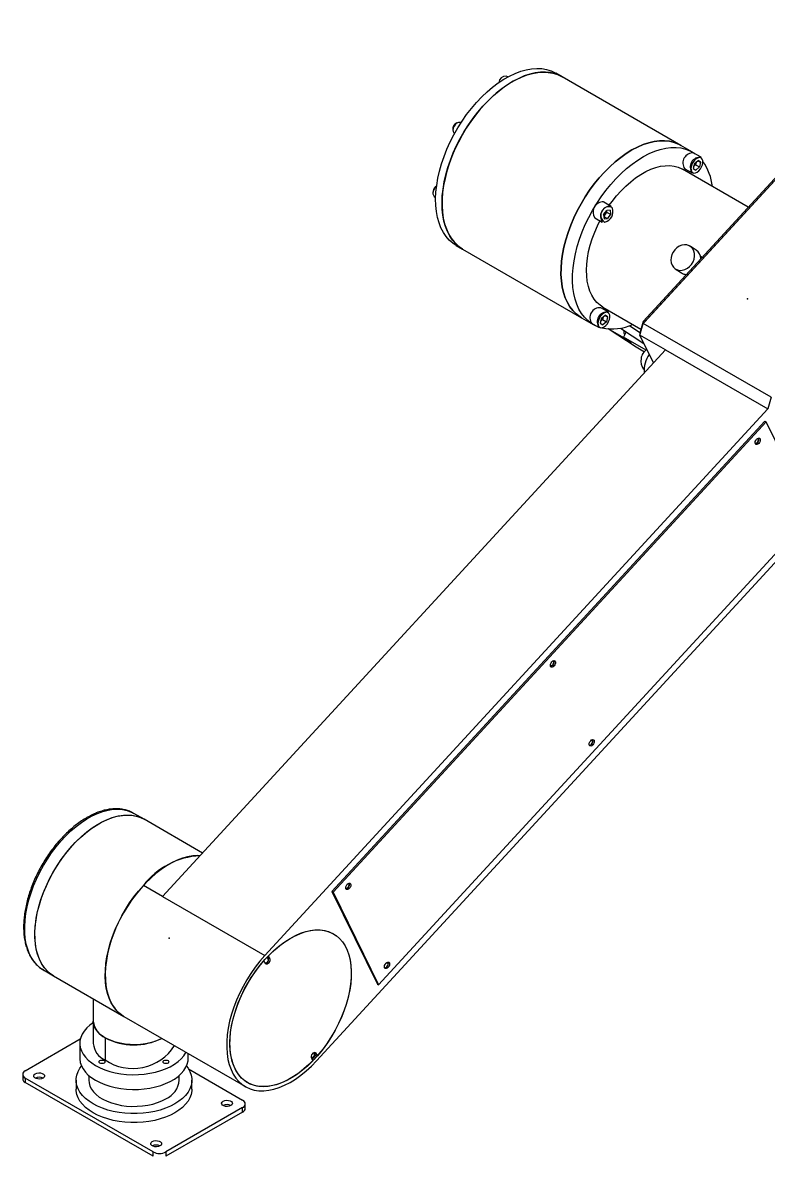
# Model space of a CAD drawing. Header units: millimetres. Extents: x 242 to 2881, y 167 to 2820.
# Drawn here: x 1719 to 2131, y 600 to 1227 of the extents above; entities that cross this region are included whole.
import ezdxf

# ---------------------------------------------------------------- set-up
doc = ezdxf.new("R2010")
doc.units = ezdxf.units.MM

msp = doc.modelspace()

# ---------------------------------------------------------------- linework, layer by layer
at = {"color": 7, "linetype": 'Continuous', "lineweight": 25}
for p, q in [((2214.08, 1226.85), (2062.05, 1061.63)), ((2214.79, 1226.44), (2062.76, 1061.22)), ((2062.11, 1060.52), (2207.67, 1218.71)), ((1987.26, 1196.84), (1986.36, 1197.36)), ((2017.25, 1196.93), (2013.72, 1198.98)), ((2083.01, 1158.97), (2017.25, 1196.93)), ((1961.35, 1171.51), (1961.06, 1171.68)), ((1957.56, 1165.62), (1957.75, 1165.51)), ((2089.38, 1155.3), (2083.01, 1158.97)), ((2094.13, 1152.45), (2090.1, 1154.78)), ((2090.21, 1154.79), (2090.89, 1154.32)), ((2090.42, 1148.92), (2089.82, 1146.28)), ((2090.07, 1147.39), (2090.13, 1147.44)), ((2090.13, 1147.44), (2090.07, 1147.39)), ((2091.14, 1148.3), (2090.13, 1147.44)), ((2090.42, 1148.92), (2092.44, 1150.64)), ((2091.44, 1149.62), (2091.14, 1148.3)), ((2091.14, 1148.3), (2093.26, 1147.07)), ((2091.44, 1149.62), (2091.48, 1149.83)), ((2091.49, 1149.83), (2091.44, 1149.62)), ((2092.37, 1150.58), (2093.86, 1149.71)), ((2093.86, 1149.71), (2092.44, 1150.64)), ((2093.86, 1149.71), (2093.26, 1147.07)), ((2094.13, 1152.45), (2094.2, 1152.41)), ((2120.19, 1124.81), (2083.88, 1145.77)), ((2085.1, 1146.12), (2089.13, 1143.79)), ((2089.82, 1146.28), (2091.24, 1145.36)), ((2093.26, 1147.07), (2091.24, 1145.36)), ((1946.44, 1130.71), (1947.34, 1130.19)), ((2040.25, 1120.7), (2041.93, 1123.08)), ((2044.43, 1125.27), (2040.4, 1127.59)), ((2041.91, 1122.15), (2041.07, 1120.96)), ((2041.84, 1122.94), (2041.91, 1122.15)), ((2041.91, 1122.15), (2044.03, 1120.92)), ((2043.82, 1123.19), (2041.93, 1123.08)), ((2043.82, 1123.19), (2044.03, 1120.92)), ((2035.4, 1118.93), (2039.43, 1116.6)), ((2040.25, 1120.7), (2040.46, 1118.44)), ((2041.07, 1120.96), (2040.32, 1119.91)), ((2040.34, 1119.71), (2042.35, 1118.55)), ((2040.46, 1118.44), (2042.35, 1118.55)), ((2044.03, 1120.92), (2042.35, 1118.55)), ((1958.72, 1103.71), (1962.26, 1101.67)), ((1962.26, 1101.67), (2028.02, 1063.71)), ((2091.46, 1101.04), (2088.07, 1103.24)), ((2094.25, 1097.44), (2093.72, 1097.78)), ((2079.89, 1090.67), (2083.29, 1088.46)), ((2042.69, 1066.88), (2038.66, 1069.21)), ((2039.88, 1069.56), (2060.87, 1057.44)), ((2042.69, 1066.88), (2042.76, 1066.84)), ((2028.02, 1063.71), (2034.38, 1060.03)), ((2033.66, 1060.55), (2037.69, 1058.22)), ((2038.98, 1063.36), (2038.38, 1060.72)), ((2038.38, 1060.72), (2039.8, 1059.79)), ((2038.63, 1061.82), (2038.69, 1061.87)), ((2038.69, 1061.87), (2038.63, 1061.82)), ((2039.7, 1062.73), (2038.69, 1061.87)), ((2038.98, 1063.36), (2041, 1065.07)), ((2040, 1064.05), (2039.7, 1062.73)), ((2039.7, 1062.73), (2041.82, 1061.51)), ((2041.82, 1061.51), (2039.8, 1059.79)), ((2040.05, 1064.27), (2040, 1064.05)), ((2040, 1064.05), (2040.04, 1064.26)), ((2040.93, 1065.01), (2042.42, 1064.15)), ((2042.42, 1064.15), (2041, 1065.07)), ((2042.42, 1064.15), (2041.82, 1061.51)), ((2062.05, 1061.63), (2060.24, 1055.2)), ((2060.3, 1054.09), (2062.11, 1060.52)), ((2062.05, 1061.63), (2062.76, 1061.22)), ((2132.82, 1019.7), (2062.11, 1060.52)), ((2058.21, 1047.43), (2042.68, 1057.53)), ((2055.57, 1050.15), (2042.81, 1057.52)), ((2049.57, 1057.96), (2062.54, 1049.52)), ((2054.49, 1059.31), (2060.33, 1055.51)), ((2060.24, 1055.2), (2060.56, 1055.02)), ((2060.24, 1055.2), (2060.48, 1054.72)), ((2074.45, 1045.93), (2060.3, 1054.09)), ((2067.83, 1038.74), (2060.3, 1054.09)), ((2051.23, 1052.97), (2055.57, 1050.15)), ((2063.73, 1045.76), (2051.23, 1052.97)), ((2062.92, 1044.71), (2058.21, 1047.43)), ((1796.26, 743.6), (2074.45, 1045.93)), ((2074.45, 1045.93), (2131.01, 1013.27)), ((2062.39, 1035.2), (2062.6, 1035.07)), ((2132.82, 1019.7), (2131.01, 1013.27)), ((2131.01, 1013.27), (1852.83, 710.94)), ((2129.35, 1006.55), (1889.98, 746.41)), ((2130.06, 1006.14), (1890.69, 746)), ((2129.35, 1006.55), (2130.06, 1006.14)), ((2155.18, 954.9), (2130.06, 1006.14)), ((2126.01, 994.16), (2125.31, 994.57)), ((1881.38, 652.72), (2159.56, 955.04)), ((1915.81, 694.76), (2155.18, 954.9)), ((2012.8, 871.12), (2012.09, 871.53)), ((2034.21, 827.45), (2033.5, 827.86)), ((1779.76, 789.97), (1780.38, 789.63)), ((1786.04, 786.36), (1780.38, 789.63)), ((1818.41, 767.67), (1786.04, 786.36)), ((1796.26, 743.6), (1785.66, 749.72)), ((1889.98, 746.41), (1890.69, 746)), ((1889.98, 746.41), (1915.1, 695.17)), ((1890.69, 746), (1915.81, 694.76)), ((1899.59, 748.08), (1898.88, 748.49)), ((1796.26, 743.6), (1852.83, 710.94)), ((1854.85, 709.85), (1854.52, 710.52)), ((1855.55, 709.44), (1854.85, 710.87)), ((1855.55, 709.44), (1854.85, 709.85)), ((1730.38, 703.02), (1736.04, 699.76)), ((1852.26, 708.06), (1852.97, 706.63)), ((1920.99, 704.41), (1920.29, 704.82)), ((1736.04, 699.76), (1774.93, 677.31)), ((1915.1, 695.17), (1915.81, 694.76)), ((1757.98, 687.09), (1757.98, 674.68)), ((1774.93, 677.31), (1842.11, 638.53)), ((1757.98, 674.68), (1757.98, 662.43)), ((1720.38, 647.32), (1750.78, 664.87)), ((1764.57, 665.49), (1764.57, 653.24)), ((1750.48, 662.43), (1750.48, 654.26)), ((1810.48, 654.26), (1810.48, 656.78)), ((1878.66, 654.22), (1879.36, 652.79)), ((1881.24, 657.03), (1880.54, 657.44)), ((1881.24, 656.01), (1880.54, 657.44)), ((1881.94, 655.6), (1881.24, 657.03)), ((1881.94, 655.6), (1881.24, 656.01)), ((1810.56, 648.33), (1840.59, 630.99)), ((1718.92, 645.28), (1718.92, 642.83)), ((1791.09, 602.42), (1720.38, 643.24)), ((1720.38, 643.24), (1720.38, 640.79)), ((1791.09, 599.97), (1720.38, 640.79)), ((1748.48, 642.01), (1748.48, 637.12)), ((1755.48, 644.69), (1755.48, 642.01)), ((1805.48, 642.01), (1805.48, 644.69)), ((1812.48, 637.12), (1812.48, 642.01)), ((1840.59, 626.91), (1798.16, 602.42)), ((1840.59, 624.46), (1840.59, 626.91)), ((1842.05, 626.5), (1842.05, 628.95)), ((1840.59, 624.46), (1798.16, 599.97)), ((1791.09, 599.97), (1791.09, 602.42)), ((1798.16, 602.42), (1798.16, 599.97))]:
    msp.add_line(p, q, dxfattribs=at)
at = {"color": 7, "linetype": 'Continuous', "lineweight": 25, "flags": 128}
for points in [[(1958.72, 1103.71), (1956.84, 1104.96), (1954.88, 1106.65), (1953.13, 1108.64), (1951.59, 1110.9), (1950.28, 1113.43), (1949.2, 1116.2), (1948.36, 1119.2), (1947.77, 1122.41), (1947.42, 1125.8), (1947.33, 1129.36), (1947.49, 1133.07), (1947.9, 1136.89), (1948.56, 1140.8), (1949.46, 1144.79), (1950.6, 1148.82), (1951.97, 1152.86), (1953.57, 1156.89), (1955.37, 1160.89), (1957.38, 1164.82), (1959.57, 1168.67), (1961.94, 1172.41), (1964.46, 1176.01), (1967.13, 1179.45), (1969.91, 1182.7), (1972.81, 1185.76), (1975.79, 1188.59), (1978.84, 1191.18), (1981.93, 1193.51), (1985.06, 1195.56), (1988.19, 1197.33), (1991.31, 1198.8), (1994.39, 1199.97), (1997.43, 1200.82), (2000.39, 1201.35), (2003.26, 1201.55), (2006.01, 1201.43), (2008.64, 1200.98), (2011.13, 1200.21), (2013.45, 1199.13), (2013.72, 1198.98)], [(1962.26, 1101.67), (1960.37, 1102.91), (1958.42, 1104.61), (1956.67, 1106.6), (1955.13, 1108.86), (1953.82, 1111.39), (1952.74, 1114.16), (1951.9, 1117.16), (1951.3, 1120.36), (1950.96, 1123.76), (1950.86, 1127.32), (1951.02, 1131.02), (1951.43, 1134.85), (1952.09, 1138.76), (1952.99, 1142.75), (1954.14, 1146.77), (1955.51, 1150.82), (1957.1, 1154.85), (1958.91, 1158.85), (1960.91, 1162.78), (1963.11, 1166.63), (1965.47, 1170.37), (1968, 1173.97), (1970.66, 1177.41), (1973.45, 1180.66), (1976.34, 1183.72), (1979.32, 1186.55), (1982.37, 1189.13), (1985.47, 1191.47), (1988.59, 1193.52), (1991.73, 1195.29), (1994.84, 1196.76), (1997.93, 1197.93), (2000.96, 1198.78), (2003.92, 1199.3), (2006.79, 1199.51), (2009.55, 1199.39), (2012.18, 1198.94), (2014.66, 1198.17), (2016.99, 1197.08), (2017.25, 1196.93)], [(2017.25, 1196.93), (2015.83, 1197.68), (2013.42, 1198.6), (2010.86, 1199.21), (2008.17, 1199.49), (2005.35, 1199.45), (2002.44, 1199.08), (1999.44, 1198.39), (1996.38, 1197.38), (1993.27, 1196.06), (1990.15, 1194.44), (1987.02, 1192.52), (1983.91, 1190.33), (1980.83, 1187.86), (1977.82, 1185.15), (1974.88, 1182.21), (1972.04, 1179.05), (1969.31, 1175.7), (1966.71, 1172.18), (1964.27, 1168.51), (1961.99, 1164.72), (1959.89, 1160.83), (1957.98, 1156.86), (1956.28, 1152.84), (1954.8, 1148.8), (1953.54, 1144.77), (1952.52, 1140.76), (1951.73, 1136.81), (1951.2, 1132.94), (1950.91, 1129.17), (1950.88, 1125.54), (1951.1, 1122.06), (1951.57, 1118.75), (1952.28, 1115.65), (1953.24, 1112.76), (1954.44, 1110.11), (1955.86, 1107.71), (1957.5, 1105.58), (1959.36, 1103.74), (1961.41, 1102.19), (1962.26, 1101.67)], [(2028.02, 1063.71), (2027.19, 1064.22), (2025.13, 1065.76), (2023.28, 1067.61), (2021.63, 1069.73), (2020.21, 1072.13), (2019.01, 1074.78), (2018.05, 1077.67), (2017.33, 1080.77), (2016.86, 1084.08), (2016.64, 1087.56), (2016.67, 1091.19), (2016.96, 1094.96), (2017.49, 1098.83), (2018.27, 1102.79), (2019.3, 1106.79), (2020.55, 1110.83), (2022.04, 1114.87), (2023.74, 1118.89), (2025.65, 1122.86), (2027.75, 1126.76), (2030.03, 1130.55), (2032.48, 1134.22), (2035.07, 1137.74), (2037.8, 1141.1), (2040.64, 1144.25), (2043.58, 1147.2), (2046.6, 1149.91), (2049.68, 1152.37), (2052.79, 1154.57), (2055.92, 1156.48), (2059.05, 1158.1), (2062.15, 1159.42), (2065.22, 1160.43), (2068.21, 1161.12), (2071.13, 1161.48), (2073.95, 1161.52), (2076.64, 1161.24), (2079.2, 1160.63), (2081.61, 1159.7), (2083.01, 1158.97)], [(2083.01, 1158.97), (2081.61, 1159.7), (2079.2, 1160.63), (2076.64, 1161.24), (2073.95, 1161.52), (2071.13, 1161.48), (2068.21, 1161.12), (2065.22, 1160.43), (2062.15, 1159.42), (2059.05, 1158.1), (2055.92, 1156.48), (2052.79, 1154.57), (2049.68, 1152.37), (2046.6, 1149.91), (2043.58, 1147.2), (2040.64, 1144.25), (2037.8, 1141.1), (2035.07, 1137.74), (2032.48, 1134.22), (2030.03, 1130.55), (2027.75, 1126.76), (2025.65, 1122.86), (2023.74, 1118.89), (2022.04, 1114.87), (2020.55, 1110.83), (2019.3, 1106.79), (2018.27, 1102.79), (2017.49, 1098.83), (2016.96, 1094.96), (2016.67, 1091.19), (2016.64, 1087.56), (2016.86, 1084.08), (2017.33, 1080.77), (2018.05, 1077.67), (2019.01, 1074.78), (2020.21, 1072.13), (2021.63, 1069.73), (2023.28, 1067.61), (2025.13, 1065.76), (2027.19, 1064.22), (2028.02, 1063.71)], [(2035.98, 1059.21), (2035.79, 1059.3), (2033.55, 1060.54), (2031.5, 1062.09), (2029.64, 1063.93), (2028, 1066.06), (2026.57, 1068.45), (2025.37, 1071.11), (2024.41, 1073.99), (2023.69, 1077.1), (2023.22, 1080.4), (2023, 1083.88), (2023.04, 1087.52), (2023.32, 1091.29), (2023.86, 1095.16), (2024.64, 1099.11), (2025.66, 1103.12), (2026.92, 1107.16), (2028.4, 1111.2), (2030.1, 1115.22), (2032.01, 1119.19), (2034.11, 1123.08), (2036.39, 1126.88), (2038.84, 1130.55), (2041.44, 1134.07), (2044.17, 1137.42), (2047.01, 1140.58), (2049.95, 1143.52), (2052.97, 1146.23), (2056.04, 1148.7), (2059.15, 1150.89), (2062.28, 1152.81), (2065.41, 1154.43), (2068.52, 1155.75), (2071.58, 1156.76), (2074.58, 1157.44), (2077.49, 1157.81), (2080.31, 1157.85), (2083.01, 1157.57), (2085.56, 1156.96), (2087.97, 1156.03), (2090.21, 1154.79)], [(2043.38, 1125.87), (2044.95, 1128.04), (2047.36, 1131.06), (2049.88, 1133.89), (2052.5, 1136.51), (2055.2, 1138.9), (2057.95, 1141.04), (2060.74, 1142.91), (2063.53, 1144.49), (2066.31, 1145.78), (2069.05, 1146.76), (2071.73, 1147.43), (2074.34, 1147.78), (2076.84, 1147.8), (2079.23, 1147.5), (2081.47, 1146.88), (2083.56, 1145.95), (2083.88, 1145.77)], [(2094.26, 1152.03), (2093.52, 1152.28), (2092.65, 1152.19), (2091.7, 1151.76), (2090.77, 1151.02), (2089.93, 1150.04), (2089.24, 1148.89), (2088.76, 1147.67), (2088.53, 1146.48), (2088.57, 1145.41), (2088.88, 1144.55), (2089.42, 1143.97), (2090.16, 1143.72), (2091.03, 1143.81), (2091.98, 1144.24), (2092.91, 1144.98), (2093.75, 1145.96), (2094.44, 1147.11), (2094.92, 1148.32), (2095.15, 1149.52), (2095.11, 1150.59), (2094.8, 1151.45), (2094.26, 1152.03)], [(2040.4, 1127.59), (2040.16, 1127.7), (2039.35, 1127.82)], [(2043.38, 1125.5), (2044.19, 1125.38), (2044.43, 1125.27)], [(2039.88, 1069.56), (2038.28, 1070.63), (2036.56, 1072.17), (2035.04, 1074), (2033.74, 1076.1), (2032.66, 1078.45), (2031.82, 1081.04), (2031.22, 1083.84), (2030.87, 1086.83), (2030.77, 1090), (2030.91, 1093.3), (2031.31, 1096.72), (2031.95, 1100.23), (2032.84, 1103.8), (2033.96, 1107.4), (2035.3, 1111), (2036.86, 1114.57), (2038.2, 1117.31)], [(2078.68, 1100.02), (2077.97, 1098.57), (2077.55, 1097.04), (2077.42, 1095.51), (2077.61, 1094.04), (2078.09, 1092.71), (2078.84, 1091.59), (2079.84, 1090.71), (2081.03, 1090.12), (2082.36, 1089.86), (2083.76, 1089.92), (2085.18, 1090.32), (2086.54, 1091.02), (2087.78, 1092), (2088.84, 1093.22), (2089.67, 1094.61), (2090.24, 1096.11), (2090.52, 1097.65), (2090.49, 1099.15), (2090.16, 1100.56), (2089.53, 1101.79), (2088.65, 1102.8), (2087.55, 1103.54), (2086.29, 1103.97), (2084.91, 1104.07), (2083.49, 1103.84), (2082.1, 1103.28), (2080.79, 1102.43), (2079.63, 1101.33), (2078.68, 1100.02)], [(2042.82, 1066.46), (2042.08, 1066.71), (2041.21, 1066.62), (2040.27, 1066.19), (2039.34, 1065.45), (2038.49, 1064.47), (2037.8, 1063.32), (2037.32, 1062.11), (2037.09, 1060.91), (2037.13, 1059.84), (2037.44, 1058.99), (2037.98, 1058.4), (2038.72, 1058.15), (2039.6, 1058.24), (2040.54, 1058.68), (2041.47, 1059.41), (2042.31, 1060.39), (2043, 1061.54), (2043.48, 1062.76), (2043.71, 1063.95), (2043.67, 1065.02), (2043.37, 1065.88), (2042.82, 1066.46)], [(2126.01, 994.16), (2125.47, 993.71), (2124.93, 993.51), (2124.47, 993.58), (2124.15, 993.92), (2124.03, 994.47), (2124.12, 995.16), (2124.42, 995.87), (2124.87, 996.49), (2125.41, 996.94), (2125.95, 997.15), (2126.42, 997.07), (2126.74, 996.73), (2126.86, 996.18), (2126.76, 995.5), (2126.46, 994.79), (2126.01, 994.16)], [(2012.8, 871.12), (2012.26, 870.67), (2011.72, 870.47), (2011.25, 870.54), (2010.93, 870.88), (2010.81, 871.43), (2010.91, 872.12), (2011.21, 872.83), (2011.66, 873.45), (2012.2, 873.9), (2012.74, 874.11), (2013.21, 874.03), (2013.52, 873.69), (2013.64, 873.14), (2013.55, 872.46), (2013.25, 871.75), (2012.8, 871.12)], [(2034.21, 827.45), (2033.67, 827), (2033.13, 826.8), (2032.66, 826.87), (2032.34, 827.21), (2032.22, 827.76), (2032.32, 828.45), (2032.61, 829.16), (2033.07, 829.78), (2033.6, 830.23), (2034.15, 830.44), (2034.61, 830.36), (2034.93, 830.02), (2035.05, 829.47), (2034.96, 828.79), (2034.66, 828.08), (2034.21, 827.45)], [(2032.77, 829.4), (2033.19, 829.75), (2033.63, 829.92), (2034.01, 829.86), (2034.26, 829.58), (2034.31, 829.47)], [(1736.04, 699.76), (1734.76, 700.57), (1732.88, 702.12), (1731.19, 703.95), (1729.71, 706.06), (1728.45, 708.42), (1727.41, 711.03), (1726.62, 713.87), (1726.06, 716.9), (1725.75, 720.13), (1725.69, 723.51), (1725.88, 727.03), (1726.31, 730.66), (1726.99, 734.38), (1727.9, 738.16), (1729.05, 741.98), (1730.42, 745.8), (1732.01, 749.6), (1733.8, 753.36), (1735.78, 757.04), (1737.94, 760.63), (1740.26, 764.09), (1742.72, 767.41), (1745.32, 770.55), (1748.02, 773.51), (1750.82, 776.25), (1753.69, 778.75), (1756.61, 781.01), (1759.56, 783), (1762.52, 784.71), (1765.47, 786.12), (1768.39, 787.24), (1771.26, 788.04), (1774.05, 788.53), (1776.76, 788.7), (1779.35, 788.55), (1781.82, 788.09), (1784.14, 787.3), (1786.04, 786.36)], [(1736.04, 699.76), (1734.27, 700.93), (1732.44, 702.55), (1730.8, 704.45), (1729.37, 706.63), (1728.17, 709.05), (1727.19, 711.72), (1726.46, 714.61), (1725.96, 717.69), (1725.71, 720.96), (1725.71, 724.38), (1725.96, 727.93), (1726.46, 731.58), (1727.19, 735.32), (1728.17, 739.11), (1729.37, 742.93), (1730.8, 746.75), (1732.44, 750.55), (1734.27, 754.29), (1736.3, 757.95), (1738.5, 761.51), (1740.86, 764.94), (1743.36, 768.21), (1745.98, 771.31), (1748.71, 774.21), (1751.53, 776.89), (1754.41, 779.34), (1757.34, 781.53), (1760.3, 783.45), (1763.26, 785.09), (1766.2, 786.43), (1769.11, 787.47), (1771.96, 788.2), (1774.74, 788.61), (1777.42, 788.7), (1779.98, 788.47), (1782.41, 787.92), (1784.7, 787.06), (1786.04, 786.36)], [(1817.07, 766.21), (1815.65, 766.25), (1812.94, 766.08), (1810.15, 765.59), (1807.28, 764.79), (1804.36, 763.67), (1801.41, 762.25), (1798.45, 760.55), (1795.5, 758.56), (1792.58, 756.3), (1789.71, 753.79), (1786.91, 751.06), (1784.21, 748.1), (1781.61, 744.96), (1779.15, 741.64), (1776.83, 738.18), (1774.67, 734.59), (1772.69, 730.91), (1770.9, 727.15), (1769.31, 723.35), (1767.94, 719.52), (1766.79, 715.71), (1765.88, 711.93), (1765.2, 708.21), (1764.77, 704.58), (1764.58, 701.06), (1764.64, 697.68), (1764.95, 694.45), (1765.51, 691.41), (1766.3, 688.58), (1767.34, 685.97), (1768.6, 683.61), (1770.08, 681.5), (1771.77, 679.67), (1773.66, 678.12), (1774.93, 677.31)], [(1774.93, 677.31), (1774.59, 677.51), (1772.61, 678.92), (1770.83, 680.62), (1769.25, 682.6), (1767.89, 684.85), (1766.75, 687.35), (1765.84, 690.08), (1765.18, 693.03), (1764.76, 696.17), (1764.58, 699.48), (1764.65, 702.94), (1764.97, 706.53), (1765.54, 710.21), (1766.34, 713.96), (1767.38, 717.77), (1768.65, 721.59), (1770.14, 725.4), (1771.84, 729.19), (1773.73, 732.91), (1775.81, 736.54), (1778.06, 740.07), (1780.46, 743.45), (1783, 746.68), (1785.66, 749.72)], [(1899.59, 748.08), (1899.05, 747.63), (1898.5, 747.43), (1898.04, 747.5), (1897.72, 747.84), (1897.6, 748.39), (1897.7, 749.08), (1897.99, 749.79), (1898.44, 750.41), (1898.98, 750.86), (1899.53, 751.07), (1899.99, 750.99), (1900.31, 750.65), (1900.43, 750.1), (1900.33, 749.42), (1900.04, 748.71), (1899.59, 748.08)], [(1836.38, 648.43), (1835.32, 650.93), (1834.51, 653.66), (1833.93, 656.6), (1833.6, 659.73), (1833.52, 663.02), (1833.69, 666.44), (1834.1, 669.99), (1834.76, 673.62), (1835.66, 677.31), (1836.79, 681.03), (1838.15, 684.76), (1839.72, 688.47), (1841.49, 692.13), (1843.45, 695.71), (1845.59, 699.19), (1847.89, 702.54), (1850.32, 705.74), (1852.89, 708.76), (1855.56, 711.58), (1858.31, 714.19), (1861.13, 716.55), (1863.99, 718.65), (1866.88, 720.48), (1869.77, 722.03), (1872.64, 723.28), (1875.46, 724.22), (1878.23, 724.85), (1880.91, 725.16), (1883.49, 725.15), (1885.95, 724.81), (1888.27, 724.16), (1890.44, 723.2), (1892.43, 721.93), (1894.23, 720.36), (1895.83, 718.51), (1897.22, 716.38), (1898.39, 714.01), (1899.32, 711.39), (1900.02, 708.55), (1900.47, 705.52), (1900.68, 702.31), (1900.64, 698.94), (1900.34, 695.46), (1899.81, 691.87), (1899.03, 688.2), (1898.01, 684.49), (1896.77, 680.76), (1895.3, 677.04), (1893.63, 673.35), (1891.76, 669.73), (1889.71, 666.19), (1887.49, 662.77), (1885.12, 659.5), (1882.62, 656.38), (1880, 653.46), (1877.28, 650.75), (1874.5, 648.26), (1871.65, 646.03), (1868.77, 644.06), (1865.88, 642.36), (1863, 640.97), (1860.15, 639.87), (1857.35, 639.08), (1854.63, 638.62), (1851.99, 638.47), (1849.47, 638.64), (1847.08, 639.13), (1844.83, 639.94), (1842.75, 641.06), (1840.86, 642.48), (1839.15, 644.19), (1837.65, 646.18), (1836.38, 648.43)], [(1854.85, 710.87), (1857.63, 713.57), (1860.47, 716.02), (1863.37, 718.22), (1866.3, 720.14), (1869.23, 721.76), (1872.15, 723.09), (1875.02, 724.09), (1877.84, 724.78), (1880.58, 725.14), (1883.21, 725.16), (1885.72, 724.86), (1888.09, 724.23), (1890.3, 723.27), (1892.33, 722), (1894.17, 720.42), (1895.8, 718.55), (1897.21, 716.4), (1898.4, 713.99), (1899.34, 711.33), (1900.04, 708.44), (1900.49, 705.35), (1900.68, 702.08), (1900.62, 698.66), (1900.3, 695.11), (1899.73, 691.46), (1898.91, 687.73), (1897.85, 683.96), (1896.55, 680.18), (1895.03, 676.4), (1893.3, 672.67), (1891.36, 669.01), (1889.24, 665.44), (1886.96, 662), (1884.52, 658.71), (1881.94, 655.6)], [(1852.83, 710.94), (1850.14, 707.86), (1847.57, 704.58), (1845.14, 701.15), (1842.87, 697.57), (1840.78, 693.88), (1838.87, 690.1), (1837.17, 686.26), (1835.68, 682.4), (1834.42, 678.52), (1833.39, 674.67), (1832.61, 670.88), (1832.08, 667.16), (1831.8, 663.55), (1831.77, 660.07), (1832, 656.74), (1832.48, 653.6), (1833.21, 650.66), (1834.18, 647.94), (1835.39, 645.47), (1836.83, 643.26), (1838.49, 641.33), (1840.35, 639.69), (1842.41, 638.35), (1844.65, 637.33), (1847.04, 636.63), (1849.58, 636.25), (1852.25, 636.21), (1855.03, 636.49), (1857.89, 637.09), (1860.82, 638.02), (1863.79, 639.27), (1866.79, 640.82), (1869.79, 642.67), (1872.77, 644.8), (1875.7, 647.19), (1878.58, 649.84), (1881.38, 652.72)], [(1879.36, 652.79), (1876.58, 650.09), (1873.73, 647.63), (1870.84, 645.44), (1867.91, 643.52), (1864.98, 641.89), (1862.06, 640.57), (1859.18, 639.57), (1856.37, 638.88), (1853.63, 638.52), (1851, 638.5), (1848.49, 638.8), (1846.12, 639.43), (1843.91, 640.39), (1841.88, 641.66), (1840.04, 643.23), (1838.41, 645.11), (1837, 647.26), (1835.81, 649.67), (1834.87, 652.33), (1834.17, 655.22), (1833.72, 658.31), (1833.53, 661.57), (1833.59, 665), (1833.91, 668.55), (1834.48, 672.2), (1835.3, 675.92), (1836.36, 679.69), (1837.66, 683.48), (1839.18, 687.25), (1840.91, 690.99), (1842.85, 694.65), (1844.96, 698.22), (1847.25, 701.66), (1849.69, 704.94), (1852.26, 708.06)], [(1852.41, 707.77), (1852.48, 708.3), (1852.49, 708.31)], [(1920.99, 704.41), (1920.46, 703.96), (1919.91, 703.76), (1919.45, 703.83), (1919.13, 704.17), (1919.01, 704.72), (1919.11, 705.41), (1919.4, 706.12), (1919.85, 706.74), (1920.39, 707.19), (1920.93, 707.4), (1921.4, 707.32), (1921.72, 706.98), (1921.84, 706.43), (1921.74, 705.75), (1921.45, 705.04), (1920.99, 704.41)], [(1919.55, 706.36), (1919.98, 706.71), (1920.42, 706.88), (1920.79, 706.82), (1921.05, 706.54), (1921.1, 706.43)], [(1758.02, 673.91), (1756.12, 672.53), (1754.37, 670.95), (1752.93, 669.27), (1751.81, 667.51), (1751.02, 665.69), (1750.58, 663.83), (1750.49, 661.96), (1750.76, 660.09), (1751.37, 658.25), (1752.32, 656.46), (1753.61, 654.73), (1755.21, 653.1), (1757.1, 651.58), (1759.27, 650.18), (1761.69, 648.93), (1764.33, 647.84), (1767.15, 646.91), (1770.14, 646.17), (1773.24, 645.62), (1776.43, 645.27), (1779.67, 645.12), (1782.92, 645.17), (1786.14, 645.42), (1789.29, 645.87), (1792.34, 646.52), (1795.25, 647.35), (1797.99, 648.36), (1800.52, 649.54), (1802.81, 650.86), (1804.85, 652.32), (1806.6, 653.9), (1808.04, 655.58), (1809.16, 657.34), (1809.24, 657.5)], [(1795.89, 665.21), (1794.27, 664.41), (1791.94, 663.5), (1789.42, 662.76), (1786.76, 662.2), (1784, 661.85), (1781.19, 661.69), (1778.37, 661.75), (1775.58, 662), (1772.86, 662.46), (1770.27, 663.1), (1767.84, 663.93), (1765.6, 664.93), (1763.61, 666.09), (1761.87, 667.38), (1760.44, 668.78), (1759.31, 670.28), (1758.53, 671.84), (1758.08, 673.45), (1757.98, 674.68)], [(1750.48, 654.26), (1750.49, 653.79), (1750.76, 651.92), (1751.37, 650.08), (1752.32, 648.29), (1753.61, 646.57), (1755.21, 644.94), (1757.1, 643.41), (1759.27, 642.02), (1761.69, 640.76), (1764.33, 639.67), (1767.15, 638.75), (1770.14, 638.01), (1773.24, 637.46), (1776.43, 637.1), (1779.67, 636.95), (1782.92, 637), (1786.14, 637.25), (1789.29, 637.71), (1792.34, 638.35), (1795.25, 639.19), (1797.99, 640.2), (1800.52, 641.37), (1802.81, 642.7), (1804.85, 644.16), (1806.6, 645.74), (1808.04, 647.42), (1809.16, 649.18), (1809.95, 651), (1810.38, 652.86), (1810.48, 654.26)], [(1761.66, 651.56), (1761.31, 651.87), (1761.19, 652.22), (1761.31, 652.58), (1761.66, 652.88), (1762.19, 653.09), (1762.81, 653.16), (1763.43, 653.09), (1763.95, 652.88), (1764.3, 652.58), (1764.43, 652.22), (1764.3, 651.87), (1763.95, 651.56), (1763.43, 651.36), (1762.81, 651.29), (1762.19, 651.36), (1761.66, 651.56)], [(1797.02, 651.56), (1796.66, 651.87), (1796.54, 652.22), (1796.66, 652.58), (1797.02, 652.88), (1797.54, 653.09), (1798.16, 653.16), (1798.78, 653.09), (1799.31, 652.88), (1799.66, 652.58), (1799.78, 652.22), (1799.66, 651.87), (1799.31, 651.56), (1798.78, 651.36), (1798.16, 651.29), (1797.54, 651.36), (1797.02, 651.56)], [(1878.99, 653.55), (1879.29, 653.87), (1881.24, 656.01)], [(1725.92, 645.62), (1726.78, 645.97), (1727.78, 646.12), (1728.82, 646.07), (1729.77, 645.82), (1730.5, 645.39), (1730.94, 644.85), (1731.03, 644.25), (1730.76, 643.67), (1730.17, 643.17), (1729.31, 642.83), (1728.31, 642.67), (1727.27, 642.73), (1726.32, 642.98), (1725.59, 643.41), (1725.15, 643.95), (1725.06, 644.55), (1725.33, 645.13), (1725.92, 645.62)], [(1809.48, 649.83), (1810.36, 648.64), (1811.39, 646.8), (1812.09, 644.9), (1812.44, 642.98), (1812.44, 641.05), (1812.09, 639.12), (1811.39, 637.23), (1810.36, 635.39), (1809, 633.63), (1807.32, 631.95), (1805.35, 630.39), (1803.11, 628.95), (1800.62, 627.66), (1797.91, 626.52), (1795.01, 625.56), (1791.95, 624.77), (1788.77, 624.17), (1785.49, 623.77), (1782.16, 623.57), (1778.81, 623.57), (1775.48, 623.77), (1772.2, 624.17), (1769.02, 624.77), (1765.96, 625.56), (1763.06, 626.52), (1760.35, 627.66), (1757.86, 628.95), (1755.62, 630.39), (1753.65, 631.95), (1751.97, 633.63), (1750.61, 635.39), (1749.57, 637.23), (1748.88, 639.12), (1748.53, 641.05), (1748.53, 642.98), (1748.88, 644.9), (1749.57, 646.8), (1750.61, 648.64), (1751.49, 649.83)], [(1755.48, 642.01), (1755.62, 640.52), (1756.1, 638.83), (1756.92, 637.19), (1758.08, 635.62), (1759.54, 634.13), (1761.31, 632.76), (1763.34, 631.51), (1765.61, 630.41), (1768.09, 629.48), (1770.75, 628.72), (1773.54, 628.15), (1776.43, 627.77), (1779.37, 627.6), (1782.33, 627.62), (1785.27, 627.85), (1788.14, 628.28), (1790.9, 628.89), (1793.51, 629.7), (1795.95, 630.67), (1798.16, 631.81)], [(1812.48, 637.12), (1812.44, 636.15), (1812.09, 634.23), (1811.39, 632.33), (1810.36, 630.5), (1809, 628.73), (1807.32, 627.05), (1805.35, 625.49), (1803.11, 624.05), (1800.62, 622.76), (1797.91, 621.62), (1795.01, 620.66), (1791.95, 619.87), (1788.77, 619.27), (1785.49, 618.87), (1782.16, 618.67), (1778.81, 618.67), (1775.48, 618.87), (1772.2, 619.27), (1769.02, 619.87), (1765.96, 620.66), (1763.06, 621.62), (1760.35, 622.76), (1757.86, 624.05), (1755.62, 625.49), (1753.65, 627.05), (1751.97, 628.73), (1750.61, 630.5), (1749.57, 632.33), (1748.88, 634.23), (1748.53, 636.15), (1748.48, 637.12)], [(1829.81, 630.49), (1830.66, 630.83), (1831.67, 630.99), (1832.71, 630.93), (1833.65, 630.68), (1834.39, 630.25), (1834.83, 629.71), (1834.92, 629.11), (1834.65, 628.53), (1834.05, 628.04), (1833.2, 627.69), (1832.19, 627.54), (1831.16, 627.59), (1830.21, 627.84), (1829.47, 628.27), (1829.03, 628.81), (1828.94, 629.41), (1829.21, 629.99), (1829.81, 630.49)], [(1790.63, 608.14), (1791.48, 608.48), (1792.49, 608.64), (1793.52, 608.59), (1794.47, 608.33), (1795.2, 607.91), (1795.64, 607.36), (1795.74, 606.76), (1795.47, 606.18), (1794.87, 605.69), (1794.01, 605.35), (1793.01, 605.19), (1791.97, 605.24), (1791.03, 605.5), (1790.29, 605.92), (1789.85, 606.47), (1789.76, 607.07), (1790.03, 607.65), (1790.63, 608.14)]]:
    msp.add_lwpolyline(points, dxfattribs=at)
at = {"color": 8, "linetype": 'Continuous', "lineweight": 25, "flags": 128}
msp.add_lwpolyline([(1730.38, 703.02), (1729.02, 703.9), (1727.13, 705.47), (1725.45, 707.32), (1723.97, 709.45), (1722.72, 711.85), (1721.7, 714.48), (1720.91, 717.34), (1720.37, 720.41), (1720.08, 723.66), (1720.04, 727.07), (1720.25, 730.61), (1720.71, 734.27), (1721.41, 738.02), (1722.35, 741.82), (1723.53, 745.65), (1724.93, 749.49), (1726.55, 753.31), (1728.37, 757.07), (1730.38, 760.76), (1732.57, 764.35), (1734.92, 767.81), (1737.42, 771.12), (1740.04, 774.25), (1742.77, 777.19), (1745.59, 779.91), (1748.48, 782.39), (1751.42, 784.61), (1754.39, 786.56), (1757.36, 788.23), (1760.32, 789.6), (1763.25, 790.67), (1766.12, 791.42), (1768.91, 791.86), (1771.61, 791.97), (1774.19, 791.75), (1776.64, 791.22), (1778.94, 790.37), (1779.76, 789.97)], dxfattribs=at)
at = {"color": 7, "linetype": 'Continuous', "lineweight": 25}
for centre, radius, start, end in [((1986.25, 1193.32), 4.04, 88.40163, 174.40116), ((1960.52, 1167.95), 3.77, 81.73827, 218.2671), ((1961.7, 1167.27), 4.87, 120.42459, 179.58073), ((2089.57, 1149.31), 5.49, 84.45842, 215.54695), ((2087.38, 1150.58), 4.17, 311.24923, 346.72612), ((2071.18, 1133.17), 29.36, 6.00278, 35.22415), ((1950.64, 1132.34), 4.93, 124.83985, 179.28382), ((1949.71, 1132.9), 3.94, 118.59833, 213.84577), ((2040, 1122.21), 5.65, 96.59439, 215.48842), ((2044.28, 1119.77), 5.8, 98.98287, 213.09994), ((2039.35, 1122.38), 6.05, 285.54514, 18.26055), ((2037.96, 1123.26), 3.87, 323.53991, 354.77825), ((2038.03, 1123.07), 3.7, 307.76311, 325.1599), ((2088.13, 1096.29), 5.8, 359.87854, 54.92509), ((2086.13, 1092.91), 5.27, 237.42709, 268.4505), ((2038.13, 1063.74), 5.49, 84.45842, 215.54695), ((2035.94, 1065.01), 4.17, 311.24923, 346.72612), ((2044.88, 1084.8), 27.31, 258.11287, 294.91688), ((2751.89, 678.38), 794.51, 151.6325, 151.86948), ((2053.41, 1055.69), 1.98, 152.63035, 222.99992), ((2068.54, 1039.87), 7.73, 124.57495, 217.19169), ((2077.77, 1034.61), 15.11, 144.19258, 185.37875), ((2123.97, 996.18), 1.9, 272.1459, 27.85947), ((2123.77, 996.39), 2.38, 310.17577, 18.7282), ((2123.96, 995.59), 1.69, 276.66066, 322.91378), ((2010.76, 873.14), 1.9, 272.14596, 27.85942), ((2010.74, 872.55), 1.69, 276.66066, 322.91378), ((2010.56, 873.35), 2.38, 310.17577, 18.7282), ((2032.15, 828.88), 1.69, 276.66066, 322.91378), ((2031.97, 829.68), 2.38, 310.17577, 18.7282), ((1819.15, 724.08), 42.18, 92.82892, 142.56307), ((1897.55, 750.1), 1.9, 272.14602, 27.85936), ((1897.53, 749.51), 1.69, 276.66066, 322.91378), ((1897.34, 750.31), 2.38, 310.17577, 18.7282), ((1853.3, 708.49), 1.56, 250.16661, 65.93067), ((1852.39, 709.11), 2.56, 283.07172, 16.64876), ((1853.78, 708.48), 2.02, 246.31878, 28.44467), ((1918.94, 705.84), 1.69, 276.66066, 322.91378), ((1918.75, 706.64), 2.38, 310.17577, 18.7282), ((1769.36, 675.88), 11.44, 186.05137, 245.26877), ((1780.51, 696.16), 34.56, 242.54219, 296.42113), ((1768.79, 663.22), 10.83, 184.20658, 247.11356), ((1779.86, 675.88), 27.32, 235.97164, 327.41824), ((1880.43, 655.18), 2.02, 66.31878, 208.44467), ((1878.48, 656.48), 1.9, 272.14602, 27.85936), ((1721.15, 645.28), 2.18, 110.78342, 249.21658), ((1721.42, 643.08), 2.51, 185.6948, 245.62534), ((1728.05, 639.17), 4.53, 62.09025, 117.91512), ((1793.36, 642.99), 12.16, 293.25853, 355.42133), ((1831.93, 624.03), 4.53, 62.09025, 117.91512), ((1839.81, 628.95), 2.18, 290.78342, 69.21658), ((1839.55, 626.75), 2.51, 294.37466, 354.3052), ((1792.75, 601.69), 4.53, 62.09025, 117.91512), ((1794.63, 609.24), 7.69, 242.60967, 297.39033)]:
    msp.add_arc(centre, radius, start, end, dxfattribs=at)
at = {"color": 8, "linetype": 'Continuous', "lineweight": 25}
for centre, radius, start, end in [((2093.6, 1146.98), 5.49, 84.45842, 215.54695), ((2043.26, 1120.52), 4.59, 86.99442, 240.02886), ((2043.65, 1123.44), 1.67, 30.02973, 95.0372), ((2042.16, 1061.42), 5.49, 84.45842, 215.54695)]:
    msp.add_arc(centre, radius, start, end, dxfattribs=at)
at = {"color": 7, "linetype": 'Continuous', "lineweight": 25}
for points, knots in [([(2094.21, 1097.42), (2094.3, 1097.38), (2094.48, 1097.31), (2094.59, 1097.15), (2094.66, 1097.07)], [0, 0, 0, 0, 0.441731, 1, 1, 1, 1]), ([(1779.69, 789.96), (1779.32, 790.16), (1778.25, 790.74), (1776.32, 791.4), (1773.94, 791.94), (1771.43, 792.18), (1768.83, 792.13), (1766.13, 791.79), (1763.37, 791.16), (1760.55, 790.24), (1757.75, 789.05), (1755.69, 788), (1754.08, 787.08), (1752.42, 786.08), (1750.03, 784.47), (1747.22, 782.32), (1744.47, 779.94), (1741.79, 777.34), (1739.2, 774.56), (1736.71, 771.6), (1734.34, 768.48), (1732.09, 765.22), (1730, 761.85), (1728.06, 758.37), (1726.3, 754.83), (1724.71, 751.23), (1723.32, 747.6), (1722.12, 743.96), (1721.14, 740.33), (1720.37, 736.74), (1719.82, 733.21), (1719.5, 729.75), (1719.4, 726.39), (1719.54, 723.16), (1719.91, 720.06), (1720.52, 717.13), (1721.35, 714.38), (1722.41, 711.83), (1723.7, 709.5), (1725.19, 707.42), (1726.87, 705.59), (1728.74, 704.06), (1730.1, 703.11), (1730.87, 702.76), (1730.9, 702.74)], [0, 0, 0, 0, 0.013024, 0.037692, 0.062411, 0.087265, 0.112301, 0.137531, 0.162932, 0.188465, 0.214086, 0.238461, 0.243882, 0.257458, 0.283148, 0.308827, 0.334489, 0.360133, 0.38576, 0.411371, 0.436971, 0.462561, 0.488147, 0.513731, 0.539317, 0.564909, 0.59051, 0.616123, 0.641754, 0.667405, 0.69308, 0.718779, 0.744504, 0.77025, 0.796008, 0.821756, 0.847462, 0.873086, 0.898578, 0.923892, 0.949, 0.973906, 0.998656, 1, 1, 1, 1])]:
    msp.add_open_spline(points, degree=3, knots=knots, dxfattribs=at)
at = {"color": 7, "linetype": 'Continuous'}
for p in [(2119.86, 1074.19), (1799.93, 720.61)]:
    msp.add_point(p, dxfattribs=at)

doc.saveas('drawing.dxf')
